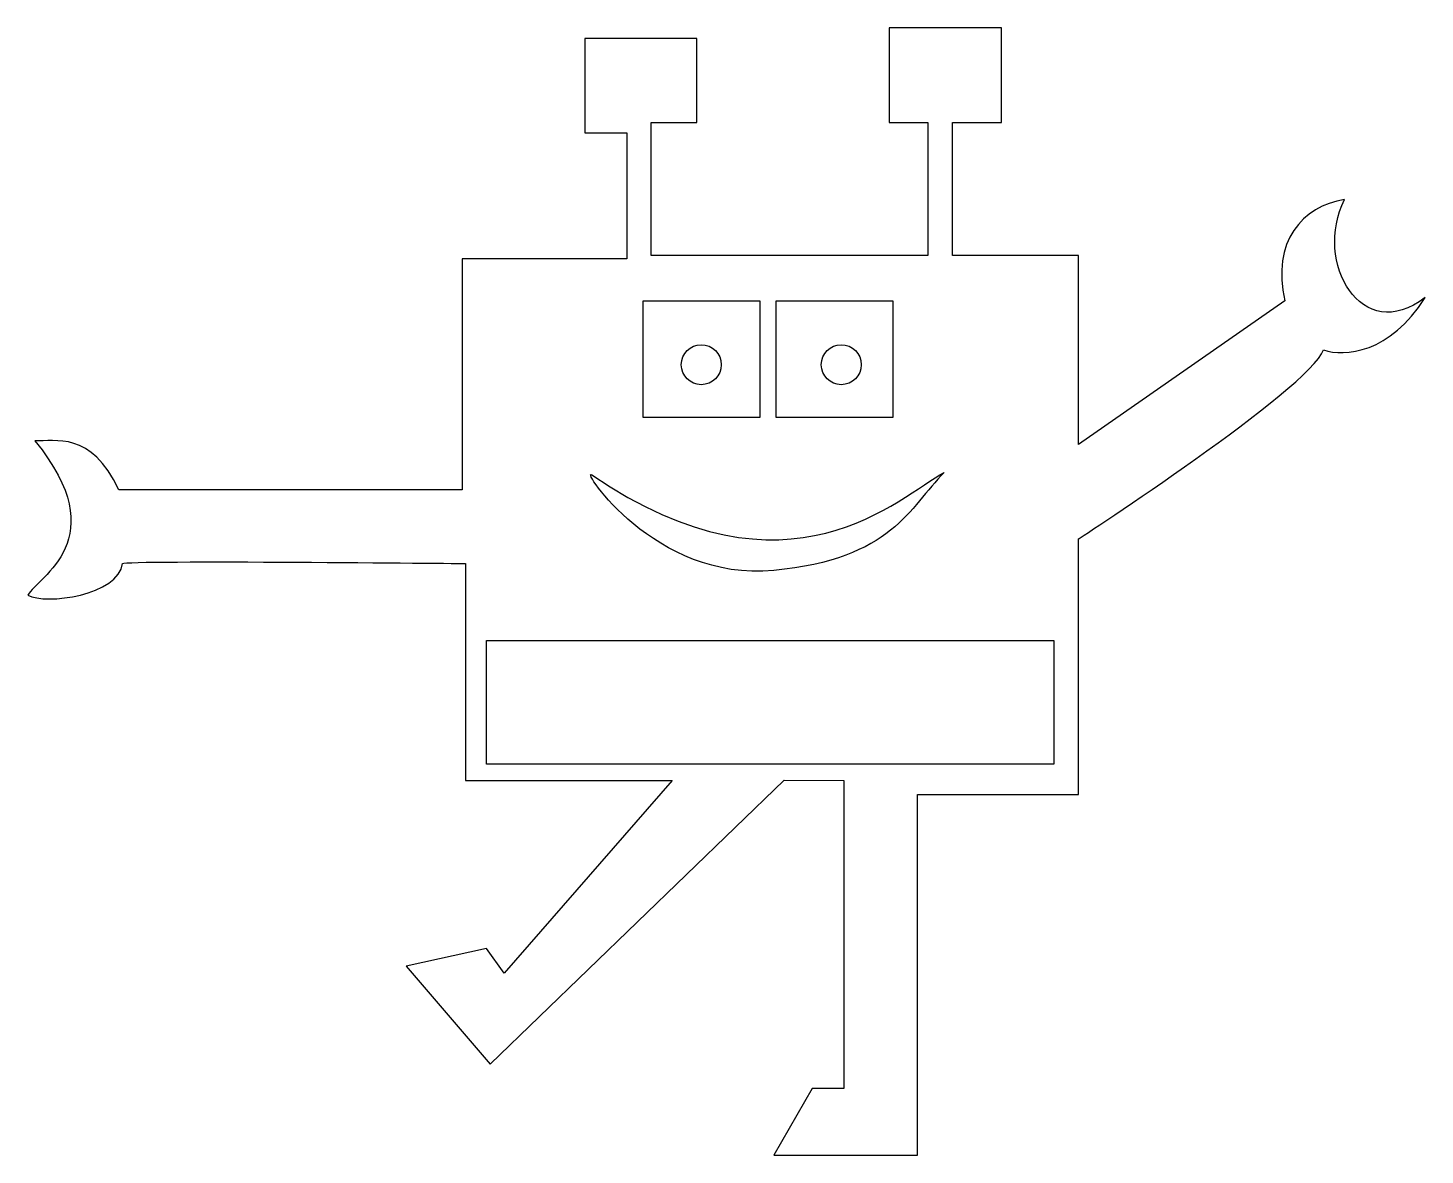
# Model space of a CAD drawing. Header units: centimetres. Extents: x -9.9 to 9.9, y -8 to 8.
import ezdxf

# ---------------------------------------------------------------- set-up
doc = ezdxf.new("R2010")
doc.units = ezdxf.units.CM
doc.header["$MEASUREMENT"] = 0
doc.layers.add('Camada 1', color=7, linetype='Continuous')

msp = doc.modelspace()

# ---------------------------------------------------------------- linework, layer by layer
at = {"layer": 'Camada 1'}
for centre in [(-0.3561, 3.20146), (1.61946, 3.20146)]:
    msp.add_ellipse(centre, major_axis=(0, 0.28223), ratio=1, dxfattribs=at)
for points, knots in [([(0.81523, -2.66488), (0.81523, -2.66488), (-3.33502, -6.67004), (-3.33502, -6.67004), (-3.33502, -6.67004), (-3.33502, -6.67004), (-4.5208, -5.28664), (-4.5208, -5.28664), (-4.5208, -5.28664), (-4.5208, -5.28664), (-3.38441, -5.0396), (-3.38441, -5.0396), (-3.38441, -5.0396), (-3.38441, -5.0396), (-3.13737, -5.38544), (-3.13737, -5.38544), (-3.13737, -5.38544), (-3.13737, -5.38544), (-0.7658, -2.66804), (-0.7658, -2.66804), (-0.7658, -2.66804), (-0.7658, -2.66804), (-3.68088, -2.66803), (-3.68088, -2.66803), (-3.68088, -2.66803), (-3.68088, -2.66803), (-3.68088, 0.39526), (-3.68088, 0.39526), (-3.68088, 0.39526), (-3.68088, 0.39526), (-8.47344, 0.44466), (-8.52283, 0.39526), (-8.52283, 0.39526), (-8.57224, -0.0494), (-9.6098, -0.19764), (-9.85684, -0.0494), (-9.85684, -0.0494), (-9.72455, 0.19648), (-8.62163, 0.74112), (-9.75802, 2.12455), (-9.75802, 2.12455), (-9.4747, 2.11471), (-8.9675, 2.27277), (-8.57224, 1.43282), (-8.57224, 1.43282), (-8.12755, 1.43282), (-3.73029, 1.43282), (-3.73029, 1.43282), (-3.73029, 1.43282), (-3.73029, 1.43282), (-3.73028, 4.69374), (-3.73028, 4.69374), (-3.73028, 4.69374), (-3.73028, 4.69374), (-1.40811, 4.69374), (-1.40811, 4.69374), (-1.40811, 4.69374), (-1.40811, 4.69374), (-1.40811, 6.47242), (-1.40811, 6.47242), (-1.40811, 6.47242), (-1.40811, 6.47242), (-2.00102, 6.47242), (-2.00102, 6.47242), (-2.00102, 6.47242), (-2.00102, 6.47242), (-2.00102, 7.80643), (-2.00102, 7.80643), (-2.00102, 7.80643), (-2.00102, 7.80643), (-0.41997, 7.80643), (-0.41997, 7.80643), (-0.41997, 7.80643), (-0.41997, 7.80643), (-0.41997, 6.62065), (-0.41997, 6.62065), (-0.41997, 6.62065), (-0.41997, 6.62065), (-1.06228, 6.62064), (-1.06228, 6.62064), (-1.06228, 6.62064), (-1.06228, 6.62064), (-1.06228, 4.74316), (-1.06228, 4.74316), (-1.06228, 4.74316), (-1.06228, 4.74316), (2.84091, 4.74316), (2.84091, 4.74316), (2.84091, 4.74316), (2.84091, 4.74316), (2.84091, 6.62064), (2.84091, 6.62064), (2.84091, 6.62064), (2.84091, 6.62064), (2.29743, 6.62064), (2.29743, 6.62064), (2.29743, 6.62064), (2.29743, 6.62064), (2.29743, 7.95465), (2.29743, 7.95465), (2.29743, 7.95465), (2.29743, 7.95465), (3.87847, 7.95465), (3.87847, 7.95465), (3.87847, 7.95465), (3.87847, 7.95465), (3.87847, 6.62065), (3.87847, 6.62065), (3.87847, 6.62065), (3.87847, 6.62065), (3.18677, 6.62064), (3.18677, 6.62064), (3.18677, 6.62064), (3.18677, 6.62064), (3.18677, 4.74316), (3.18677, 4.74316), (3.18677, 4.74316), (3.18677, 4.74316), (4.96546, 4.74316), (4.96546, 4.74316), (4.96546, 4.74316), (4.96546, 4.74316), (4.96546, 2.07515), (4.96546, 2.07515), (4.96546, 2.07515), (4.96546, 2.07515), (7.88051, 4.10088), (7.88051, 4.10088), (7.88051, 4.10088), (7.68287, 4.94083), (8.12755, 5.43488), (8.72046, 5.5337), (8.72046, 5.5337), (8.27577, 4.64436), (8.9675, 3.45857), (9.85682, 4.15027), (9.85682, 4.15027), (9.36274, 3.35975), (8.72046, 3.31032), (8.424, 3.40915), (8.424, 3.40915), (8.22638, 2.86564), (4.96547, 0.74114), (4.96547, 0.74114), (4.96547, 0.74114), (4.96547, 0.74114), (4.96547, -2.86561), (4.96547, -2.86561), (4.96547, -2.86561), (4.96547, -2.86561), (2.69272, -2.8656), (2.69272, -2.8656), (2.69272, -2.8656), (2.69272, -2.8656), (2.69272, -7.95462), (2.69272, -7.95462), (2.69272, -7.95462), (2.69272, -7.95462), (0.66699, -7.95462), (0.66699, -7.95462), (0.66699, -7.95462), (0.66699, -7.95462), (1.21047, -7.01588), (1.21047, -7.01588), (1.21047, -7.01588), (1.21047, -7.01588), (1.65518, -7.01588), (1.65518, -7.01588), (1.65518, -7.01588), (1.65518, -7.01588), (1.65518, -2.66803), (1.65518, -2.66803), (1.65518, -2.66803), (1.65518, -2.66803), (0.81523, -2.66488), (0.81523, -2.66488)], [0, 0, 0, 0, 0.02222222, 0.02222222, 0.02222222, 0.02222222, 0.04444444, 0.04444444, 0.04444444, 0.04444444, 0.06666667, 0.06666667, 0.06666667, 0.06666667, 0.08888889, 0.08888889, 0.08888889, 0.08888889, 0.11111111, 0.11111111, 0.11111111, 0.11111111, 0.13333333, 0.13333333, 0.13333333, 0.13333333, 0.15555556, 0.15555556, 0.15555556, 0.15555556, 0.17777778, 0.17777778, 0.17777778, 0.17777778, 0.2, 0.2, 0.2, 0.2, 0.22222222, 0.22222222, 0.22222222, 0.22222222, 0.24444444, 0.24444444, 0.24444444, 0.24444444, 0.26666667, 0.26666667, 0.26666667, 0.26666667, 0.28888889, 0.28888889, 0.28888889, 0.28888889, 0.31111111, 0.31111111, 0.31111111, 0.31111111, 0.33333333, 0.33333333, 0.33333333, 0.33333333, 0.35555556, 0.35555556, 0.35555556, 0.35555556, 0.37777778, 0.37777778, 0.37777778, 0.37777778, 0.4, 0.4, 0.4, 0.4, 0.42222222, 0.42222222, 0.42222222, 0.42222222, 0.44444444, 0.44444444, 0.44444444, 0.44444444, 0.46666667, 0.46666667, 0.46666667, 0.46666667, 0.48888889, 0.48888889, 0.48888889, 0.48888889, 0.51111111, 0.51111111, 0.51111111, 0.51111111, 0.53333333, 0.53333333, 0.53333333, 0.53333333, 0.55555556, 0.55555556, 0.55555556, 0.55555556, 0.57777778, 0.57777778, 0.57777778, 0.57777778, 0.6, 0.6, 0.6, 0.6, 0.62222222, 0.62222222, 0.62222222, 0.62222222, 0.64444444, 0.64444444, 0.64444444, 0.64444444, 0.66666667, 0.66666667, 0.66666667, 0.66666667, 0.68888889, 0.68888889, 0.68888889, 0.68888889, 0.71111111, 0.71111111, 0.71111111, 0.71111111, 0.73333333, 0.73333333, 0.73333333, 0.73333333, 0.75555556, 0.75555556, 0.75555556, 0.75555556, 0.77777778, 0.77777778, 0.77777778, 0.77777778, 0.8, 0.8, 0.8, 0.8, 0.82222222, 0.82222222, 0.82222222, 0.82222222, 0.84444444, 0.84444444, 0.84444444, 0.84444444, 0.86666667, 0.86666667, 0.86666667, 0.86666667, 0.88888889, 0.88888889, 0.88888889, 0.88888889, 0.91111111, 0.91111111, 0.91111111, 0.91111111, 0.93333333, 0.93333333, 0.93333333, 0.93333333, 0.95555556, 0.95555556, 0.95555556, 0.95555556, 1, 1, 1, 1]), ([(-1.17748, 2.4538), (-1.17748, 2.4538), (0.46956, 2.4538), (0.46956, 2.4538), (0.46956, 2.4538), (0.46956, 2.4538), (0.46956, 4.10083), (0.46956, 4.10083), (0.46956, 4.10083), (0.46956, 4.10083), (-1.17748, 4.10083), (-1.17748, 4.10083), (-1.17748, 4.10083), (-1.17748, 4.10083), (-1.17748, 2.4538), (-1.17748, 2.4538)], [0, 0, 0, 0, 0.2, 0.2, 0.2, 0.2, 0.4, 0.4, 0.4, 0.4, 0.6, 0.6, 0.6, 0.6, 1, 1, 1, 1]), ([(0.70001, 2.4538), (0.70001, 2.4538), (2.34707, 2.4538), (2.34707, 2.4538), (2.34707, 2.4538), (2.34707, 2.4538), (2.34707, 4.10083), (2.34707, 4.10083), (2.34707, 4.10083), (2.34707, 4.10083), (0.70001, 4.10083), (0.70001, 4.10083), (0.70001, 4.10083), (0.70001, 4.10083), (0.70001, 2.4538), (0.70001, 2.4538)], [0, 0, 0, 0, 0.2, 0.2, 0.2, 0.2, 0.4, 0.4, 0.4, 0.4, 0.6, 0.6, 0.6, 0.6, 1, 1, 1, 1]), ([(-1.9022, 1.64687), (-2.06547, 1.75821), (-1.01286, 0.13181), (0.66701, 0.29644), (0.66701, 0.29644), (2.34685, 0.46106), (2.57749, 1.18578), (3.07157, 1.67987), (3.07157, 1.67987), (2.4457, 1.35041), (0.89744, -0.26363), (-1.9022, 1.64687)], [0, 0, 0, 0, 0.25, 0.25, 0.25, 0.25, 0.5, 0.5, 0.5, 0.5, 1, 1, 1, 1]), ([(4.61963, -0.69173), (4.61963, -0.69173), (-3.38444, -0.69173), (-3.38444, -0.69173), (-3.38444, -0.69173), (-3.38444, -0.69173), (-3.38444, -2.43758), (-3.38444, -2.43758), (-3.38444, -2.43758), (-3.38444, -2.43758), (4.6196, -2.43758), (4.6196, -2.43758), (4.6196, -2.43758), (4.6196, -2.43758), (4.6196, -0.69173), (4.6196, -0.69173), (4.6196, -0.69173), (4.6196, -0.69173), (4.61963, -0.69173), (4.61963, -0.69173)], [0, 0, 0, 0, 0.16666667, 0.16666667, 0.16666667, 0.16666667, 0.33333333, 0.33333333, 0.33333333, 0.33333333, 0.5, 0.5, 0.5, 0.5, 0.66666667, 0.66666667, 0.66666667, 0.66666667, 1, 1, 1, 1])]:
    msp.add_open_spline(points, degree=3, knots=knots, dxfattribs=at)

doc.saveas('drawing.dxf')
